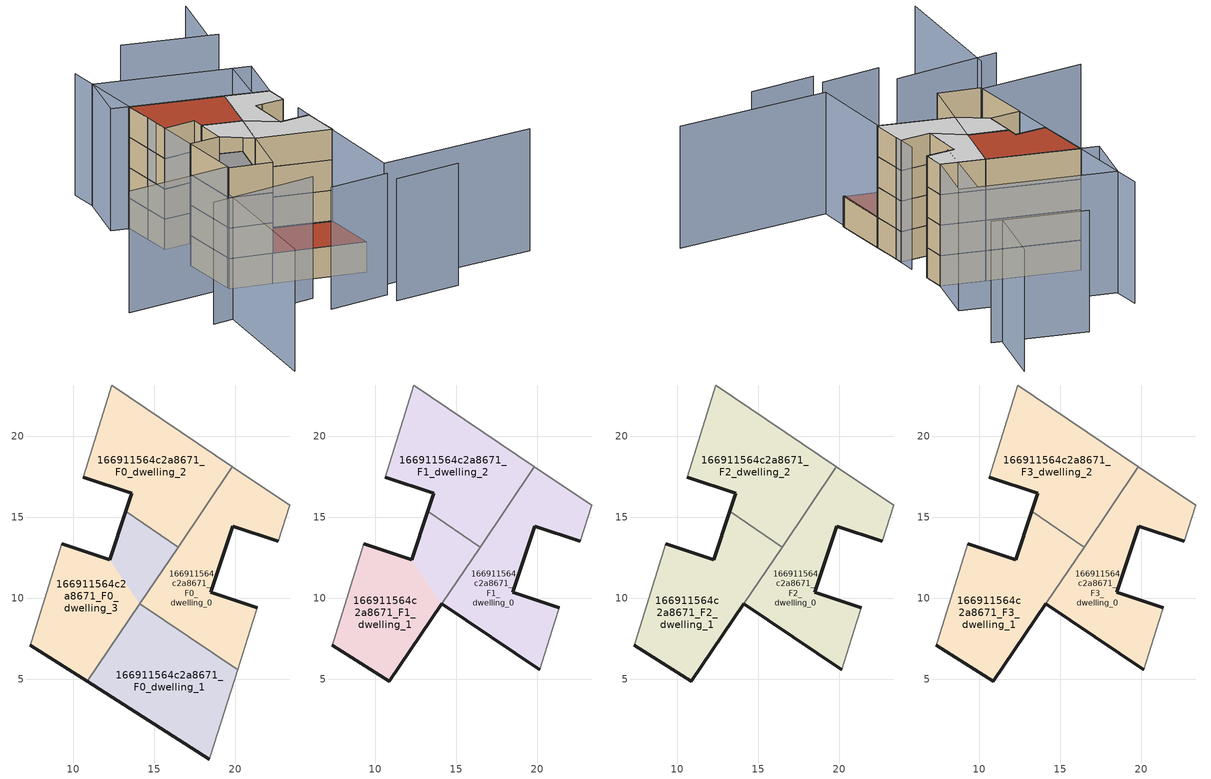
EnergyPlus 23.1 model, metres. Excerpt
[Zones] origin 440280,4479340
166911564c2a8671_F0_dwelling_0
 floor ground (EU_floor_Construction): 16.48,13.17 19.84,18.13 12.38,23.18 11.45,20.17 10.61,17.48 13.6,16.49 13.24,15.37 z0; 20.16,5.59 21.1,8.56 21.37,9.43 18.5,10.38 19.86,14.45 22.66,13.53 23.37,15.75 19.84,18.13 14.11,9.68 z0
 wall outside (EU_wall_Construction): 13.24,15.37 13.6,16.49 10.61,17.48 z0:3
 wall adiabatic (EU_wall_Construction): 10.61,17.48 11.46,20.17 12.38,23.18 19.84,18.13 z0:3
 wall to 166911564c2a8671_F0_dwelling_1 (EU_wall_Construction): 16.48,13.17 13.24,15.37 z0:3
 wall to 166911564c2a8671_F0_dwelling_2 (EU_wall_Construction): 19.84,18.13 16.48,13.17 z0:3
166911564c2a8671_F0_dwelling_1
 floor ground (EU_floor_Construction): 22.66,13.53 23.37,15.75 19.84,18.13 16.48,13.17 18.5,10.38 19.86,14.45 z0; 14.11,9.68 16.48,13.17 13.24,15.37 12.27,12.39 z0; 20.16,5.59 21.1,8.56 21.37,9.43 18.5,10.38 16.48,13.17 14.12,9.68 z0; 10.87,4.88 14.11,9.68 12.27,12.39 9.3,13.36 7.43,7.37 7.36,7.11 z0; 18.51,0.34 20.16,5.59 14.12,9.68 10.87,4.88 18.42,0.08 z0
 wall outside (EU_wall_Construction): 10.87,4.88 7.36,7.11 / 9.3,13.36 12.27,12.39 13.24,15.37 z0:3
 wall adiabatic (EU_wall_Construction): 7.36,7.11 7.43,7.37 9.3,13.36 z0:3
 wall to 166911564c2a8671_F0_dwelling_3 (EU_wall_Construction): 14.12,9.68 10.87,4.88 z0:3
 wall to 166911564c2a8671_F0_dwelling_2 (EU_wall_Construction): 16.48,13.17 14.12,9.68 z0:3
 roof outside (EU_floor_Construction): 20.16,5.59 18.51,0.34 18.42,0.08 10.87,4.88 14.12,9.68 z3
166911564c2a8671_F0_dwelling_2
 floor ground (EU_floor_Construction): 16.48,13.17 19.84,18.13 12.38,23.18 11.45,20.17 10.61,17.48 13.6,16.49 13.24,15.37 z0; 22.66,13.53 23.37,15.75 19.84,18.13 16.48,13.17 18.5,10.38 19.86,14.45 z0; 20.16,5.59 21.1,8.56 21.37,9.43 18.5,10.38 16.48,13.17 14.12,9.68 z0; 10.87,4.88 14.11,9.68 12.27,12.39 9.3,13.36 7.43,7.37 7.36,7.11 z0
 wall outside (EU_wall_Construction): 22.66,13.53 19.86,14.45 18.5,10.38 21.37,9.43 z0:3
 wall adiabatic (EU_wall_Construction): 19.84,18.13 23.37,15.75 22.66,13.53 / 21.37,9.43 21.1,8.56 20.16,5.59 z0:3
 wall to 166911564c2a8671_F0_dwelling_3 (EU_wall_Construction): 20.16,5.59 14.11,9.68 z0:3
166911564c2a8671_F0_dwelling_3
 floor ground (EU_floor_Construction): 10.87,4.88 16.48,13.17 13.24,15.37 12.27,12.39 9.3,13.36 7.43,7.37 7.36,7.11 z0; 18.51,0.34 20.16,5.59 14.12,9.68 10.87,4.88 18.42,0.08 z0
 wall outside (EU_wall_Construction): 18.42,0.08 10.87,4.88 z0:3
 wall adiabatic (EU_wall_Construction): 20.16,5.59 18.51,0.34 18.42,0.08 z0:3
 ceiling adiabatic (EU_roof_Construction): 16.48,13.17 10.87,4.88 7.36,7.11 7.43,7.37 9.3,13.36 12.27,12.39 13.24,15.37 z3
 roof outside (EU_roof_Construction): 20.16,5.59 18.51,0.34 18.42,0.08 10.87,4.88 14.12,9.68 z3
166911564c2a8671_F1_dwelling_0
 floor to 166911564c2a8671_F0_dwelling_0 (EU_floor_Construction): 20.16,5.59 21.1,8.56 21.37,9.43 18.5,10.38 19.86,14.45 22.66,13.53 23.37,15.75 19.84,18.13 14.11,9.68 z3
 floor adiabatic (EU_floor_Construction): 16.48,13.17 19.84,18.13 12.38,23.18 11.45,20.17 10.61,17.48 13.6,16.49 13.24,15.37 z3
 wall outside (EU_wall_Construction): 13.24,15.37 13.6,16.49 10.61,17.48 z3:6
 wall adiabatic (EU_wall_Construction): 10.61,17.48 11.46,20.17 12.38,23.18 19.84,18.13 z3:6
 wall to 166911564c2a8671_F1_dwelling_1 (EU_wall_Construction): 16.48,13.17 13.24,15.37 z3:6
 wall to 166911564c2a8671_F1_dwelling_2 (EU_wall_Construction): 19.84,18.13 16.48,13.17 z3:6
166911564c2a8671_F1_dwelling_1
 floor to 166911564c2a8671_F0_dwelling_1 (EU_floor_Construction): 22.66,13.53 23.37,15.75 19.84,18.13 16.48,13.17 18.5,10.38 19.86,14.45 z3; 14.11,9.68 16.48,13.17 13.24,15.37 12.27,12.39 z3; 10.87,4.88 14.11,9.68 12.27,12.39 9.3,13.36 7.43,7.37 7.36,7.11 z3; 20.16,5.59 21.1,8.56 21.37,9.43 18.5,10.38 16.48,13.17 14.12,9.68 z3
 wall outside (EU_wall_Construction): 9.3,13.36 12.27,12.39 13.24,15.37 / 14.12,9.68 10.87,4.88 7.36,7.11 z3:6
 wall adiabatic (EU_wall_Construction): 7.36,7.11 7.43,7.37 9.3,13.36 z3:6
 wall to 166911564c2a8671_F1_dwelling_2 (EU_wall_Construction): 16.48,13.17 14.12,9.68 z3:6
166911564c2a8671_F1_dwelling_2
 floor to 166911564c2a8671_F0_dwelling_2 (EU_floor_Construction): 16.48,13.17 19.84,18.13 12.38,23.18 11.45,20.17 10.61,17.48 13.6,16.49 13.24,15.37 z3; 22.66,13.53 23.37,15.75 19.84,18.13 16.48,13.17 18.5,10.38 19.86,14.45 z3; 10.87,4.88 14.12,9.68 12.27,12.39 9.3,13.36 7.43,7.37 7.36,7.11 z3
 floor adiabatic (EU_floor_Construction): 20.16,5.59 21.1,8.56 21.37,9.43 18.5,10.38 16.48,13.17 14.12,9.68 z3; 14.11,9.68 16.48,13.17 13.24,15.37 12.27,12.39 z3
 wall outside (EU_wall_Construction): 20.16,5.59 14.11,9.68 / 22.66,13.53 19.86,14.45 18.5,10.38 21.37,9.43 z3:6
 wall adiabatic (EU_wall_Construction): 19.84,18.13 23.37,15.75 22.66,13.53 / 21.37,9.43 21.1,8.56 20.16,5.59 z3:6
166911564c2a8671_F2_dwelling_0
 floor to 166911564c2a8671_F1_dwelling_0 (EU_floor_Construction): 20.16,5.59 21.1,8.56 21.37,9.43 18.5,10.38 19.86,14.45 22.66,13.53 23.37,15.75 19.84,18.13 14.11,9.68 z6
 floor adiabatic (EU_floor_Construction): 16.48,13.17 19.84,18.13 12.38,23.18 11.45,20.17 10.61,17.48 13.6,16.49 13.24,15.37 z6
 wall outside (EU_wall_Construction): 13.24,15.37 13.6,16.49 10.61,17.48 z6:9
 wall adiabatic (EU_wall_Construction): 10.61,17.48 11.46,20.17 12.38,23.18 19.84,18.13 z6:9
 wall to 166911564c2a8671_F2_dwelling_1 (EU_wall_Construction): 16.48,13.17 13.24,15.37 z6:9
 wall to 166911564c2a8671_F2_dwelling_2 (EU_wall_Construction): 19.84,18.13 16.48,13.17 z6:9
166911564c2a8671_F2_dwelling_1
 floor to 166911564c2a8671_F1_dwelling_1 (EU_floor_Construction): 22.66,13.53 23.37,15.75 19.84,18.13 16.48,13.17 18.5,10.38 19.86,14.45 z6; 14.11,9.68 16.48,13.17 13.24,15.37 12.27,12.39 z6; 10.87,4.88 14.12,9.68 12.27,12.39 9.3,13.36 7.43,7.37 7.36,7.11 z6; 20.16,5.59 21.1,8.56 21.37,9.43 18.5,10.38 16.48,13.17 14.12,9.68 z6
 wall outside (EU_wall_Construction): 9.3,13.36 12.27,12.39 13.24,15.37 / 14.12,9.68 10.87,4.88 7.36,7.11 z6:9
 wall adiabatic (EU_wall_Construction): 7.36,7.11 7.43,7.37 9.3,13.36 z6:9
 wall to 166911564c2a8671_F2_dwelling_2 (EU_wall_Construction): 16.48,13.17 14.12,9.68 z6:9
166911564c2a8671_F2_dwelling_2
 floor to 166911564c2a8671_F1_dwelling_2 (EU_floor_Construction): 16.48,13.17 19.84,18.13 12.38,23.18 11.45,20.17 10.61,17.48 13.6,16.49 13.24,15.37 z6; 22.66,13.53 23.37,15.75 19.84,18.13 16.48,13.17 18.5,10.38 19.86,14.45 z6
 floor adiabatic (EU_floor_Construction): 20.16,5.59 21.1,8.56 21.37,9.43 18.5,10.38 16.48,13.17 14.12,9.68 z6; 14.11,9.68 16.48,13.17 13.24,15.37 12.27,12.39 z6; 10.87,4.88 14.11,9.68 12.27,12.39 9.3,13.36 7.43,7.37 7.36,7.11 z6
 wall outside (EU_wall_Construction): 20.16,5.59 14.11,9.68 / 22.66,13.53 19.86,14.45 18.5,10.38 21.37,9.43 z6:9
 wall adiabatic (EU_wall_Construction): 19.84,18.13 23.37,15.75 22.66,13.53 / 21.37,9.43 21.1,8.56 20.16,5.59 z6:9
166911564c2a8671_F3_dwelling_0
 floor to 166911564c2a8671_F2_dwelling_0 (EU_floor_Construction): 20.16,5.59 21.1,8.56 21.37,9.43 18.5,10.38 19.86,14.45 22.66,13.53 23.37,15.75 19.84,18.13 14.11,9.68 z9
 floor adiabatic (EU_floor_Construction): 16.48,13.17 19.84,18.13 12.38,23.18 11.45,20.17 10.61,17.48 13.6,16.49 13.24,15.37 z9
 wall outside (EU_wall_Construction): 13.24,15.37 13.6,16.49 10.61,17.48 z9:12
 wall adiabatic (EU_wall_Construction): 10.61,17.48 11.46,20.17 12.38,23.18 19.84,18.13 z9:12
 wall to 166911564c2a8671_F3_dwelling_1 (EU_wall_Construction): 16.48,13.17 13.24,15.37 z9:12
 wall to 166911564c2a8671_F3_dwelling_2 (EU_wall_Construction): 19.84,18.13 16.48,13.17 z9:12
 ceiling to 166911564c2a8671_F3_dwelling_1 (EU_floor_Construction): 21.37,9.43 21.1,8.56 20.16,5.59 14.12,9.68 16.48,13.17 18.5,10.38 z12
 ceiling adiabatic (EU_roof_Construction): 23.37,15.75 22.66,13.53 19.86,14.45 18.5,10.38 16.48,13.17 19.84,18.13 z12
 roof outside (EU_roof_Construction): 19.84,18.13 16.48,13.17 13.24,15.37 13.6,16.49 10.61,17.48 11.45,20.17 12.38,23.18 z12
166911564c2a8671_F3_dwelling_1
 floor to 166911564c2a8671_F2_dwelling_1 (EU_floor_Construction): 22.66,13.53 23.37,15.75 19.84,18.13 16.48,13.17 18.5,10.38 19.86,14.45 z9; 14.11,9.68 16.48,13.17 13.24,15.37 12.27,12.39 z9; 10.87,4.88 14.12,9.68 12.27,12.39 9.3,13.36 7.43,7.37 7.36,7.11 z9; 20.16,5.59 21.1,8.56 21.37,9.43 18.5,10.38 16.48,13.17 14.12,9.68 z9
 wall outside (EU_wall_Construction): 9.3,13.36 12.27,12.39 13.24,15.37 / 14.12,9.68 10.87,4.88 7.36,7.11 z9:12
 wall adiabatic (EU_wall_Construction): 7.36,7.11 7.43,7.37 9.3,13.36 z9:12
 wall to 166911564c2a8671_F3_dwelling_2 (EU_wall_Construction): 16.48,13.17 14.12,9.68 z9:12
 ceiling to 166911564c2a8671_F3_dwelling_2 (EU_floor_Construction): 22.66,13.53 23.37,15.75 19.84,18.13 16.48,13.17 18.5,10.38 19.86,14.45 z12; 14.11,9.68 16.48,13.17 13.24,15.37 12.27,12.39 z12
166911564c2a8671_F3_dwelling_2
 floor to 166911564c2a8671_F2_dwelling_2 (EU_floor_Construction): 16.48,13.17 19.84,18.13 12.38,23.18 11.45,20.17 10.61,17.48 13.6,16.49 13.24,15.37 z9; 22.66,13.53 23.37,15.75 19.84,18.13 16.48,13.17 18.5,10.38 19.86,14.45 z9
 floor adiabatic (EU_floor_Construction): 20.16,5.59 21.1,8.56 21.37,9.43 18.5,10.38 16.48,13.17 14.12,9.68 z9; 14.11,9.68 16.48,13.17 13.24,15.37 12.27,12.39 z9; 10.87,4.88 14.11,9.68 12.27,12.39 9.3,13.36 7.43,7.37 7.36,7.11 z9
 wall outside (EU_wall_Construction): 20.16,5.59 14.11,9.68 / 22.66,13.53 19.86,14.45 18.5,10.38 21.37,9.43 z9:12
 wall adiabatic (EU_wall_Construction): 19.84,18.13 23.37,15.75 22.66,13.53 / 21.37,9.43 21.1,8.56 20.16,5.59 z9:12
 ceiling adiabatic (EU_roof_Construction): 21.37,9.43 21.1,8.56 20.16,5.59 14.12,9.68 16.48,13.17 18.5,10.38 z12
 roof outside (EU_roof_Construction): 19.84,18.13 16.48,13.17 13.24,15.37 13.6,16.49 10.61,17.48 11.45,20.17 12.38,23.18 z12
shading: 15.09,-6.23 21.41,-8.19 / 9.77,-2.93 15.56,-4.72 / 31.77,-8 17.15,-3.01 / 17.15,-3.01 21.99,11.19 / 0.23,2.97 10.61,-0.06 / 2.59,3.18 -3.38,-9.63 / 20.35,14.06 25.22,21.71 / 15.1,31.82 7.44,7.36 / 7.44,7.36 -2.68,10.53 / 29.77,28.45 33.58,34.24 / 30.5,27.73 22.83,32.91 / 14.25,29.08 26.7,20.72 / 26.7,20.72 23.37,15.75 / 23.37,15.75 10.91,24.11 / 10.91,24.11 14.25,29.08 z0:12
[Building]
EU S2 Campaign: North Axis=0; Terrain=City; Solar Distribution=FullExterior
[Site:Location]
Madrid: Latitude=40.5; Longitude=-3.5; Time Zone=1; Elevation=609
[SizingPeriod:WeatherFileDays]
AnnualSizingPeriod: Begin Month=1; Begin Day of Month=1; End Month=12; End Day of Month=31; Day of Week for Start Day=Monday; Use Weather File Daylight Saving Period=No; Use Weather File Rain and Snow Indicators=No
[MATERIAL]
EU_InternalMass_Material: Roughness=MediumRough; Thickness=0.1; Conductivity=1; Density=1800; Specific Heat=900; Thermal Absorptance=0.9; Solar Absorptance=0.7; Visible Absorptance=0.7
[MATERIAL:NOMASS] Roughness=MediumRough; Thermal Absorptance=0.9; Solar Absorptance=0.7; Visible Absorptance=0.7
Name | Thermal Resistance
EU_wall_NoMass; EU_roof_NoMass | 2.16768
EU_floor_NoMass | 1.14339
[CONSTRUCTION]
EU_wall_Construction: EU_wall_NoMass
EU_roof_Construction: EU_roof_NoMass
EU_floor_Construction: EU_floor_NoMass
EU_InternalMass_Construction: EU_InternalMass_Material
[ZONE] Type=1; Multiplier=1; Ceiling Height=autocalculate; Floor Area=autocalculate; Part of Total Floor Area=Yes
Name | Volume
166911564c2a8671_F0_dwelling_0; 166911564c2a8671_F1_dwelling_0; 166911564c2a8671_F2_dwelling_0; 166911564c2a8671_F3_dwelling_0; 166911564c2a8671_F2_dwelling_1; 166911564c2a8671_F3_dwelling_1 | 276.977
166911564c2a8671_F0_dwelling_1 | 415.444
166911564c2a8671_F1_dwelling_1 | 276.973
166911564c2a8671_F0_dwelling_2 | 378.455
166911564c2a8671_F1_dwelling_2 | 415.459
166911564c2a8671_F2_dwelling_2; 166911564c2a8671_F3_dwelling_2 | 415.455
166911564c2a8671_F0_dwelling_3 | 276.966
[INTERNALMASS] Construction=EU_InternalMass_Construction
Name | Zone or ZoneList | Surface Area
166911564c2a8671_F0_dwelling_0_EU_InternalMass | 166911564c2a8671_F0_dwelling_0 | 46.1604
166911564c2a8671_F0_dwelling_1_EU_InternalMass | 166911564c2a8671_F0_dwelling_1 | 46.1648
166911564c2a8671_F0_dwelling_2_EU_InternalMass | 166911564c2a8671_F0_dwelling_2 | 46.1646
166911564c2a8671_F0_dwelling_3_EU_InternalMass | 166911564c2a8671_F0_dwelling_3 | 46.1612
166911564c2a8671_F1_dwelling_0_EU_InternalMass | 166911564c2a8671_F1_dwelling_0 | 61.5475
166911564c2a8671_F1_dwelling_1_EU_InternalMass | 166911564c2a8671_F1_dwelling_1 | 61.5502
166911564c2a8671_F1_dwelling_2_EU_InternalMass | 166911564c2a8671_F1_dwelling_2 | 61.5451
166911564c2a8671_F2_dwelling_0_EU_InternalMass | 166911564c2a8671_F2_dwelling_0 | 61.5475
166911564c2a8671_F2_dwelling_1_EU_InternalMass | 166911564c2a8671_F2_dwelling_1 | 61.5502
166911564c2a8671_F2_dwelling_2_EU_InternalMass | 166911564c2a8671_F2_dwelling_2 | 61.5451
166911564c2a8671_F3_dwelling_0_EU_InternalMass | 166911564c2a8671_F3_dwelling_0 | 61.5475
166911564c2a8671_F3_dwelling_1_EU_InternalMass | 166911564c2a8671_F3_dwelling_1 | 61.5502
166911564c2a8671_F3_dwelling_2_EU_InternalMass | 166911564c2a8671_F3_dwelling_2 | 61.5451
[OTHEREQUIPMENT] Fuel Type=Electricity; Design Level Calculation Method=Watts/Area; Power per Zone Floor Area=1; Fraction Latent=0; Fraction Radiant=0; Fraction Lost=0; Carbon Dioxide Generation Rate=0; EndUse Subcategory=EU_Step8_InternalGains
Name | Zone or ZoneList or Space or SpaceList | Schedule
EU_Step8_InternalGain_166911564c2a8671_F0_dwelling_0_f000 | 166911564c2a8671_F0_dwelling_0 | EU_Step8_GainSchedule_166911564c2a8671_F0_dwelling_0_f000
EU_Step8_InternalGain_166911564c2a8671_F0_dwelling_1_f000 | 166911564c2a8671_F0_dwelling_1 | EU_Step8_GainSchedule_166911564c2a8671_F0_dwelling_1_f000
EU_Step8_InternalGain_166911564c2a8671_F0_dwelling_2_f000 | 166911564c2a8671_F0_dwelling_2 | EU_Step8_GainSchedule_166911564c2a8671_F0_dwelling_2_f000
EU_Step8_InternalGain_166911564c2a8671_F0_dwelling_3_f000 | 166911564c2a8671_F0_dwelling_3 | EU_Step8_GainSchedule_166911564c2a8671_F0_dwelling_3_f000
EU_Step8_InternalGain_166911564c2a8671_F1_dwelling_0_f000 | 166911564c2a8671_F1_dwelling_0 | EU_Step8_GainSchedule_166911564c2a8671_F1_dwelling_0_f000
EU_Step8_InternalGain_166911564c2a8671_F1_dwelling_1_f000 | 166911564c2a8671_F1_dwelling_1 | EU_Step8_GainSchedule_166911564c2a8671_F1_dwelling_1_f000
EU_Step8_InternalGain_166911564c2a8671_F1_dwelling_2_f000 | 166911564c2a8671_F1_dwelling_2 | EU_Step8_GainSchedule_166911564c2a8671_F1_dwelling_2_f000
EU_Step8_InternalGain_166911564c2a8671_F2_dwelling_0_f000 | 166911564c2a8671_F2_dwelling_0 | EU_Step8_GainSchedule_166911564c2a8671_F2_dwelling_0_f000
EU_Step8_InternalGain_166911564c2a8671_F2_dwelling_1_f000 | 166911564c2a8671_F2_dwelling_1 | EU_Step8_GainSchedule_166911564c2a8671_F2_dwelling_1_f000
EU_Step8_InternalGain_166911564c2a8671_F2_dwelling_2_f000 | 166911564c2a8671_F2_dwelling_2 | EU_Step8_GainSchedule_166911564c2a8671_F2_dwelling_2_f000
EU_Step8_InternalGain_166911564c2a8671_F3_dwelling_0_f000 | 166911564c2a8671_F3_dwelling_0 | EU_Step8_GainSchedule_166911564c2a8671_F3_dwelling_0_f000
EU_Step8_InternalGain_166911564c2a8671_F3_dwelling_1_f000 | 166911564c2a8671_F3_dwelling_1 | EU_Step8_GainSchedule_166911564c2a8671_F3_dwelling_1_f000
EU_Step8_InternalGain_166911564c2a8671_F3_dwelling_2_f000 | 166911564c2a8671_F3_dwelling_2 | EU_Step8_GainSchedule_166911564c2a8671_F3_dwelling_2_f000
[ZONEVENTILATION:DESIGNFLOWRATE] Schedule=EU_AlwaysOn; Design Flow Rate Calculation Method=AirChanges/Hour; Air Changes per Hour=0.480546; Ventilation Type=Natural; Fan Pressure Rise=0; Fan Total Efficiency=1; Constant Term Coefficient=1; Temperature Term Coefficient=0; Velocity Term Coefficient=0; Velocity Squared Term Coefficient=0; Minimum Indoor Temperature=-100; Maximum Indoor Temperature=100; Delta Temperature=-100; Minimum Outdoor Temperature=-100; Maximum Outdoor Temperature=100; Maximum Wind Speed=40
Name | Zone or ZoneList or Space or SpaceList
EU_ConstantAir_166911564c2a8671_F0_dwelling_0 | 166911564c2a8671_F0_dwelling_0
EU_ConstantAir_166911564c2a8671_F0_dwelling_1 | 166911564c2a8671_F0_dwelling_1
EU_ConstantAir_166911564c2a8671_F0_dwelling_2 | 166911564c2a8671_F0_dwelling_2
EU_ConstantAir_166911564c2a8671_F0_dwelling_3 | 166911564c2a8671_F0_dwelling_3
EU_ConstantAir_166911564c2a8671_F1_dwelling_0 | 166911564c2a8671_F1_dwelling_0
EU_ConstantAir_166911564c2a8671_F1_dwelling_1 | 166911564c2a8671_F1_dwelling_1
EU_ConstantAir_166911564c2a8671_F1_dwelling_2 | 166911564c2a8671_F1_dwelling_2
EU_ConstantAir_166911564c2a8671_F2_dwelling_0 | 166911564c2a8671_F2_dwelling_0
EU_ConstantAir_166911564c2a8671_F2_dwelling_1 | 166911564c2a8671_F2_dwelling_1
EU_ConstantAir_166911564c2a8671_F2_dwelling_2 | 166911564c2a8671_F2_dwelling_2
EU_ConstantAir_166911564c2a8671_F3_dwelling_0 | 166911564c2a8671_F3_dwelling_0
EU_ConstantAir_166911564c2a8671_F3_dwelling_1 | 166911564c2a8671_F3_dwelling_1
EU_ConstantAir_166911564c2a8671_F3_dwelling_2 | 166911564c2a8671_F3_dwelling_2
[HVACTEMPLATE:THERMOSTAT] Constant Heating Setpoint=20; Constant Cooling Setpoint=50
EU_HeatOnly_166911564c2a8671_F0_dwelling_0; EU_HeatOnly_166911564c2a8671_F0_dwelling_1; EU_HeatOnly_166911564c2a8671_F0_dwelling_2; EU_HeatOnly_166911564c2a8671_F0_dwelling_3; EU_HeatOnly_166911564c2a8671_F1_dwelling_0; EU_HeatOnly_166911564c2a8671_F1_dwelling_1; EU_HeatOnly_166911564c2a8671_F1_dwelling_2; EU_HeatOnly_166911564c2a8671_F2_dwelling_0; EU_HeatOnly_166911564c2a8671_F2_dwelling_1; EU_HeatOnly_166911564c2a8671_F2_dwelling_2; EU_HeatOnly_166911564c2a8671_F3_dwelling_0; EU_HeatOnly_166911564c2a8671_F3_dwelling_1; EU_HeatOnly_166911564c2a8671_F3_dwelling_2
[HVACTEMPLATE:ZONE:IDEALLOADSAIRSYSTEM] System Availability Schedule=EU_AlwaysOn; Maximum Heating Supply Air Temperature=50; Minimum Cooling Supply Air Temperature=13; Maximum Heating Supply Air Humidity Ratio=0.0156; Minimum Cooling Supply Air Humidity Ratio=0.0077; Heating Limit=NoLimit; Cooling Limit=NoLimit; Heating Availability Schedule=EU_AlwaysOn; Cooling Availability Schedule=EU_CoolingOff; Dehumidification Control Type=ConstantSensibleHeatRatio; Cooling Sensible Heat Ratio=0.7; Dehumidification Setpoint=60; Humidification Control Type=None; Humidification Setpoint=30; Outdoor Air Method=None; Outdoor Air Flow Rate per Person=0.00944; Outdoor Air Flow Rate per Zone Floor Area=0; Outdoor Air Flow Rate per Zone=0; Demand Controlled Ventilation Type=None; Outdoor Air Economizer Type=NoEconomizer; Heat Recovery Type=None; Sensible Heat Recovery Effectiveness=0.7; Latent Heat Recovery Effectiveness=0.65
Name | Template Thermostat
166911564c2a8671_F0_dwelling_0 | EU_HeatOnly_166911564c2a8671_F0_dwelling_0
166911564c2a8671_F0_dwelling_1 | EU_HeatOnly_166911564c2a8671_F0_dwelling_1
166911564c2a8671_F0_dwelling_2 | EU_HeatOnly_166911564c2a8671_F0_dwelling_2
166911564c2a8671_F0_dwelling_3 | EU_HeatOnly_166911564c2a8671_F0_dwelling_3
166911564c2a8671_F1_dwelling_0 | EU_HeatOnly_166911564c2a8671_F1_dwelling_0
166911564c2a8671_F1_dwelling_1 | EU_HeatOnly_166911564c2a8671_F1_dwelling_1
166911564c2a8671_F1_dwelling_2 | EU_HeatOnly_166911564c2a8671_F1_dwelling_2
166911564c2a8671_F2_dwelling_0 | EU_HeatOnly_166911564c2a8671_F2_dwelling_0
166911564c2a8671_F2_dwelling_1 | EU_HeatOnly_166911564c2a8671_F2_dwelling_1
166911564c2a8671_F2_dwelling_2 | EU_HeatOnly_166911564c2a8671_F2_dwelling_2
166911564c2a8671_F3_dwelling_0 | EU_HeatOnly_166911564c2a8671_F3_dwelling_0
166911564c2a8671_F3_dwelling_1 | EU_HeatOnly_166911564c2a8671_F3_dwelling_1
166911564c2a8671_F3_dwelling_2 | EU_HeatOnly_166911564c2a8671_F3_dwelling_2
[SIZING:ZONE] Zone Cooling Design Supply Air Temperature Input Method=SupplyAirTemperature; Zone Cooling Design Supply Air Temperature=13; Zone Heating Design Supply Air Temperature Input Method=SupplyAirTemperature; Zone Heating Design Supply Air Temperature=50; Zone Cooling Design Supply Air Humidity Ratio=0.008; Zone Heating Design Supply Air Humidity Ratio=0.008; Cooling Design Air Flow Method=DesignDay; Cooling Design Air Flow Rate=0; Cooling Minimum Air Flow per Zone Floor Area=0.000762; Cooling Minimum Air Flow=0; Cooling Minimum Air Flow Fraction=0.2; Heating Design Air Flow Method=DesignDay; Heating Design Air Flow Rate=0; Heating Maximum Air Flow per Zone Floor Area=0.002032; Heating Maximum Air Flow=0.141576; Heating Maximum Air Flow Fraction=0.3; Account for Dedicated Outdoor Air System=No; Dedicated Outdoor Air System Control Strategy=NeutralSupplyAir; Dedicated Outdoor Air Low Setpoint Temperature for Design=autosize; Dedicated Outdoor Air High Setpoint Temperature for Design=autosize; Zone Load Sizing Method=Sensible Load Only No Latent Load; Zone Latent Cooling Design Supply Air Humidity Ratio Input Method=HumidityRatioDifference; Zone Cooling Design Supply Air Humidity Ratio Difference=0.005; Zone Latent Heating Design Supply Air Humidity Ratio Input Method=HumidityRatioDifference; Zone Humidification Design Supply Air Humidity Ratio Difference=0.005
166911564c2a8671_F0_dwelling_0; 166911564c2a8671_F0_dwelling_1; 166911564c2a8671_F0_dwelling_2; 166911564c2a8671_F0_dwelling_3; 166911564c2a8671_F1_dwelling_0; 166911564c2a8671_F1_dwelling_1; 166911564c2a8671_F1_dwelling_2; 166911564c2a8671_F2_dwelling_0; 166911564c2a8671_F2_dwelling_1; 166911564c2a8671_F2_dwelling_2; 166911564c2a8671_F3_dwelling_0; 166911564c2a8671_F3_dwelling_1; 166911564c2a8671_F3_dwelling_2
[SCHEDULE:CONSTANT]
Name | Hourly Value
EU_AlwaysOn | 1
EU_CoolingOff | 0
[SCHEDULE:FILE] Column Number=1; Rows to Skip at Top=0; Number of Hours of Data=8760; Column Separator=Comma; Interpolate to Timestep=No; Minutes per Item=60; Adjust Schedule for Daylight Savings=Yes
Name | File
EU_Step8_GainSchedule_166911564c2a8671_F0_dwelling_0_f000 | ../../schedules/166911564c2a8671/166911564c2a8671_F0_dwelling_0_f000_gain.csv
EU_Step8_GainSchedule_166911564c2a8671_F0_dwelling_1_f000 | ../../schedules/166911564c2a8671/166911564c2a8671_F0_dwelling_1_f000_gain.csv
EU_Step8_GainSchedule_166911564c2a8671_F0_dwelling_2_f000 | ../../schedules/166911564c2a8671/166911564c2a8671_F0_dwelling_2_f000_gain.csv
EU_Step8_GainSchedule_166911564c2a8671_F0_dwelling_3_f000 | ../../schedules/166911564c2a8671/166911564c2a8671_F0_dwelling_3_f000_gain.csv
EU_Step8_GainSchedule_166911564c2a8671_F1_dwelling_0_f000 | ../../schedules/166911564c2a8671/166911564c2a8671_F1_dwelling_0_f000_gain.csv
EU_Step8_GainSchedule_166911564c2a8671_F1_dwelling_1_f000 | ../../schedules/166911564c2a8671/166911564c2a8671_F1_dwelling_1_f000_gain.csv
EU_Step8_GainSchedule_166911564c2a8671_F1_dwelling_2_f000 | ../../schedules/166911564c2a8671/166911564c2a8671_F1_dwelling_2_f000_gain.csv
EU_Step8_GainSchedule_166911564c2a8671_F2_dwelling_0_f000 | ../../schedules/166911564c2a8671/166911564c2a8671_F2_dwelling_0_f000_gain.csv
EU_Step8_GainSchedule_166911564c2a8671_F2_dwelling_1_f000 | ../../schedules/166911564c2a8671/166911564c2a8671_F2_dwelling_1_f000_gain.csv
EU_Step8_GainSchedule_166911564c2a8671_F2_dwelling_2_f000 | ../../schedules/166911564c2a8671/166911564c2a8671_F2_dwelling_2_f000_gain.csv
EU_Step8_GainSchedule_166911564c2a8671_F3_dwelling_0_f000 | ../../schedules/166911564c2a8671/166911564c2a8671_F3_dwelling_0_f000_gain.csv
EU_Step8_GainSchedule_166911564c2a8671_F3_dwelling_1_f000 | ../../schedules/166911564c2a8671/166911564c2a8671_F3_dwelling_1_f000_gain.csv
EU_Step8_GainSchedule_166911564c2a8671_F3_dwelling_2_f000 | ../../schedules/166911564c2a8671/166911564c2a8671_F3_dwelling_2_f000_gain.csv
